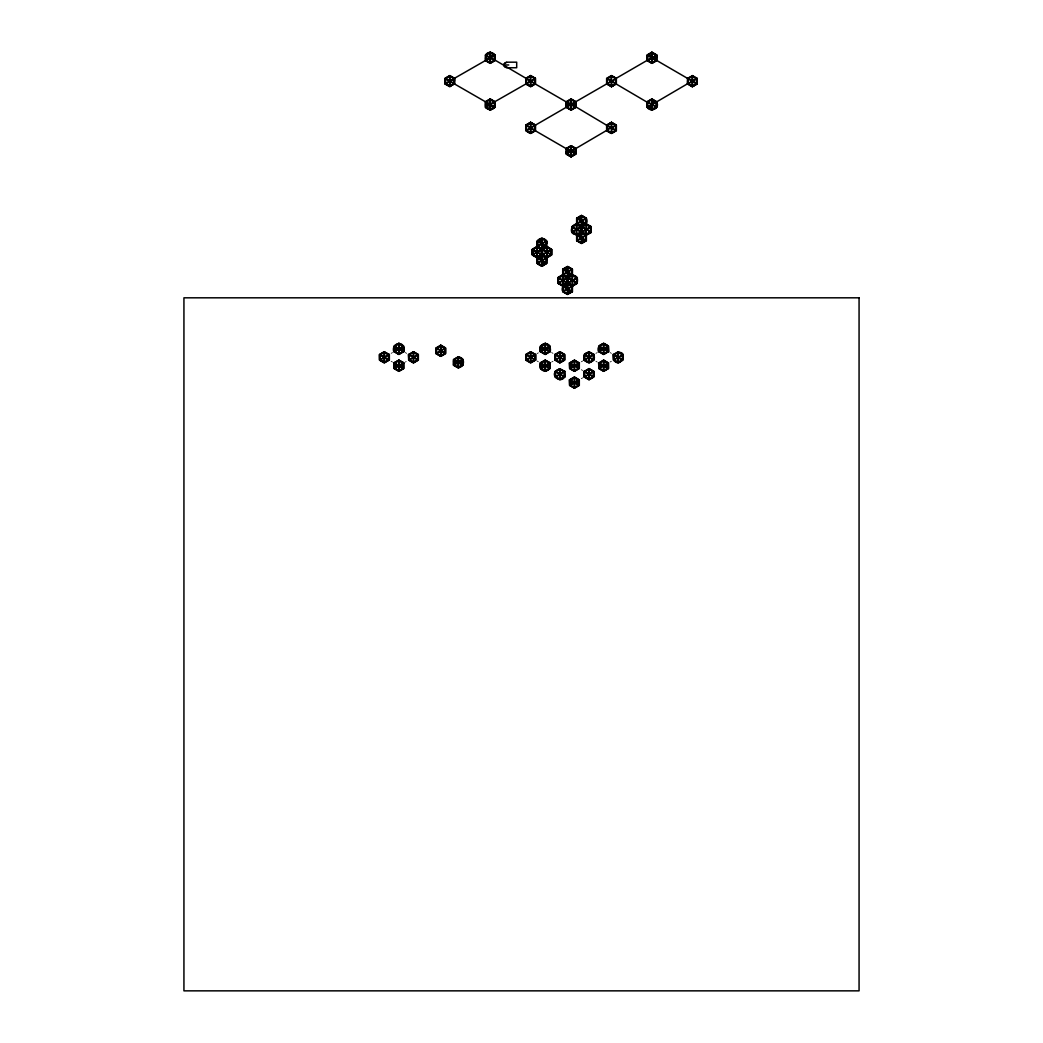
<?xml version="1.0" encoding="UTF-8"?>
<svg xmlns="http://www.w3.org/2000/svg" width="1043" height="1043" viewBox="0 0 1043 1043"><rect width="100%" height="100%" fill="white"/><g stroke="black" fill="none" stroke-linecap="round" stroke-linejoin="round"><path stroke-width="0.75" stroke-dasharray="5 3.75" d="M391.138 353.355L392.494 352.56M405.284 362.051L406.183 361.53M538.397 352.821L537.028 353.616M551.63 362.051L552.999 361.256M581.29 361.791L582.659 360.995M595.892 353.355L597.261 352.56M581.29 378.661L582.646 377.866M610.038 362.051L611.407 361.256M610.038 352.56L611.407 353.355M595.892 361.256L597.248 362.051M551.63 352.56L552.999 353.355M581.277 369.691L582.646 370.487M537.028 360.995L538.397 361.791M405.271 352.56L406.64 353.355M391.125 361.256L392.494 362.051"/><path stroke-width="1.5" d="M393.824 351.791C390.669 342.912 405.544 338.936 403.954 351.791M436.157 350.774L436.052 353.551L440.72 356.25L445.426 353.46L445.426 348.101L440.785 345.429L436.157 348.531M450.172 86.295L445.165 83.831L445.165 81.145M453.588 361.426L462.584 361.386M454.435 81.145L454.435 78.473L449.807 75.93M485.582 102.279L485.725 107.207L485.582 104.522M485.582 57.769L485.686 60.181M494.864 106.777L490.588 109.671M531.774 85.839L530.639 86.504L525.92 83.922L526.076 78.355L494.864 60.025M494.864 104.522L494.786 101.732L526.141 83.818L526.011 81.145M494.864 57.769C496.664 52.515 487.224 49.986 485.582 55.527M527.25 131.17C537.015 135.642 523.43 132.174 526.011 127.898M535.281 127.898L535.242 125.095L535.215 130.688L566.362 148.719L571.186 145.851L566.427 149.019M535.281 81.145L535.242 78.342L535.215 83.935L566.362 101.966L571.069 99.163L575.827 101.81L575.697 104.522M537.301 260.62L537.301 263.436L536.936 257.504L540.457 255.457M537.301 243.749L537.301 246.435L542.295 249.512L541.565 249.551L541.773 254.987L536.767 252.015L537.249 257.321M540.183 351.791C537.002 342.847 551.943 339.001 550.3 351.791M542.164 252.184L542.073 254.961L546.806 257.543L551.33 254.805L551.473 249.381L551.551 254.935M546.571 260.62L546.571 257.947L541.839 254.87M546.571 243.749C548.644 239.134 539.583 235.614 537.301 241.507M554.785 360.226L554.785 354.385M562.933 288.885L562.933 291.571L567.692 294.309L572.307 291.662L572.099 286.277L577.196 283.201L577.314 277.647L572.438 274.831L572.438 269.211L567.575 266.395L562.698 269.211L562.698 274.831L567.692 277.712L572.072 275.313M562.933 269.772L562.933 274.831L562.933 272.027M566.427 102.266L566.571 107.194L566.427 104.522M566.427 151.274L566.362 154.064L571.069 156.763L575.697 153.53M566.362 103.557C587.105 103.674 566.284 103.922 571.395 104.613M567.809 280.45L567.809 283.135L572.438 285.691M569.674 363.029L574.51 360.265L579.074 363.068L579.074 368.414L574.445 371.099L569.765 368.544L569.374 362.821M572.203 288.885L572.346 286.212M572.203 272.027L572.203 269.342L567.64 266.552M614.888 131.157L611.394 133.348L616.244 130.636L616.257 125.212L611.485 122.409L606.817 125.343L575.697 106.777M575.775 152.226L570.769 151.444L571.355 151.105M575.697 151.274L575.697 148.601L611.485 127.559L611.315 133.022M590.729 232.185L586.14 229.225L586.27 240.607L581.538 243.384L576.87 240.581L576.87 237.895M576.87 221.038L576.779 223.802L581.538 226.253M586.14 237.895C583.167 232.433 598.995 229.603 586.375 234.818L581.746 232.146L581.746 226.787L586.375 224.115L591.133 226.722L591.016 232.276L590.912 226.892M584.406 359.978C581.59 347.919 597.535 352.299 593.793 359.913C589.438 363.838 588.617 363.16 583.989 360.226M583.976 377.097L583.976 371.256M586.14 221.038L586.114 218.222L586.049 223.802L591.251 226.657L591.251 232.276L586.375 235.092L586.375 240.711L581.512 243.527L576.636 240.711L576.636 235.092L571.773 232.276L571.773 226.657L576.636 223.841L576.636 218.222L581.512 215.406L586.375 218.222C590.064 226.826 577.718 224.062 580.899 232.354M598.578 351.791C595.983 346.146 603.167 340.8 608.278 346.198L608.708 351.791M606.857 78.89L611.485 75.787L616.257 78.434L616.126 81.145M606.961 125.486L611.133 127.898C597.47 129.775 621.824 137.207 606.857 130.571L606.857 127.898M526.011 125.642L530.639 122.539L535.281 125.225L566.427 107.194L571.134 109.997L575.593 107.142L575.567 101.849L606.857 83.818L606.857 81.145M613.61 354.633C630.311 345.064 621.432 370.826 613.61 359.991L613.18 354.385M616.126 127.898L616.035 125.316M647.273 102.279L616.061 83.935L615.996 78.434L647.208 60.338L651.914 63.258L656.608 60.572L656.673 55.057L655.408 54.445M647.273 55.527L651.914 52.424L656.686 55.096L656.542 57.769M647.273 104.522C645.317 112.657 661.04 110.832 656.686 101.849L687.624 83.714L692.33 86.634L697.206 83.962L697.206 78.342L692.33 75.526M647.273 57.769L647.273 60.455L647.377 55.162M656.542 104.522L656.542 101.849L651.914 99.176L647.273 101.849L647.377 107.142M687.689 78.903L692.461 75.761L687.467 78.342L687.467 83.962L692.33 86.778L697.089 83.896L696.972 78.342L696.972 81.145M687.689 81.145L687.689 83.831L687.728 78.603M389.352 360.226L389.352 354.385M389.052 360.018L384.293 362.664L379.652 359.991L379.522 354.594L384.293 351.96L389.039 354.568M403.08 351.087L398.556 348.87L403.08 346.654M399.221 365.832L398.569 365.663L403.185 365.154L398.882 365.832L394.189 365.18L398.7 365.858M445.296 83.831L445.165 78.473L449.807 75.8M494.864 101.849L490.223 99.176L485.582 101.849L454.305 83.831L454.37 78.355L485.582 60.455L490.223 63.128L494.864 60.455M485.712 55.136L485.842 59.594L490.132 57.443L490.393 58.069L490.406 52.645M494.747 60.377L494.486 54.888M494.76 102.123L489.897 104.443L493.769 107.781M462.492 364.594L457.955 362.377L462.492 360.161M526.141 130.571L525.946 125.108L530.639 122.409L535.398 125.147M535.15 83.818L530.613 86.373M532.556 254.831L532.308 249.446L537.067 246.696L541.695 249.512L541.695 254.87L537.067 257.543L532.425 254.87L532.425 249.512L537.028 246.969M537.432 246.435L537.419 241.142M541.578 249.577L545.437 247.087M542.073 249.108L546.571 246.291L551.551 249.577L546.806 246.839L542.164 249.942M541.799 255.274L537.301 258.377M537.067 257.817L537.067 263.436L541.93 266.239L546.806 263.436L546.806 257.817L541.93 255L537.067 257.817L532.191 255L532.191 249.381L537.067 246.565L537.067 240.946L541.93 238.13L546.806 240.946L546.806 246.565L551.669 249.381L551.669 255L546.61 258.077L543.064 256.043M535.698 360.226L535.698 354.385M535.411 360.018L530.639 362.664L526.011 359.991L525.881 354.594L530.639 351.96L535.398 354.568M566.532 148.654L566.545 154.012L571.069 156.633L575.814 154.012L575.84 148.601L570.951 145.851L575.84 148.601M566.532 153.686L570.743 151.183L566.532 148.862M549.439 351.087L544.902 348.87L549.439 346.654M545.567 365.832L544.915 365.663L549.544 365.154L545.241 365.832L540.548 365.18L545.046 365.858M558.201 277.816L558.031 283.266L558.031 277.647L563.064 274.661M563.077 291.571C560.508 289.524 563.95 282.366 567.34 283.266C562.855 275.43 580.312 270.359 577.079 283.135M577.001 234.61C565.358 234.701 574.393 217.505 581.512 226.657L581.512 232.276L586.375 235.092M572.438 274.831L567.34 277.907L562.698 275.104M567.249 288.807L567.9 288.976L565.71 284.53L567.418 288.976L570.625 292.079M567.94 283.135L567.535 277.503M576.87 235.653L576.401 229.225L580.99 232.185M572.346 285.899L568.174 283.344M576.701 234.936L581.394 232.211L581.173 226.696L586.375 224.232M581.707 226.918L581.603 232.641L576.753 235.157M581.186 237.817L581.838 237.987L579.647 233.541L584.562 241.089M586.27 223.75L581.512 226.383L576.87 223.71L576.87 218.352L581.134 215.888M586.283 234.91L581.577 232.433M607.222 84.04L611.485 86.634L616.361 83.962L616.361 78.329L611.485 75.526L606.622 78.329L606.622 83.962L611.485 86.765L616.217 83.727M569.778 379.808L574.445 377.253L579.074 379.939L579.074 385.284L574.38 388.087L569.674 385.323L569.374 379.691M574.771 365.832L574.119 365.65L578.735 365.141L574.445 365.832L569.739 365.18L574.145 365.91M578.643 384.828L574.106 382.612L578.643 380.395M599.125 351.478L603.649 354.359L608.147 351.582M599.138 363.068L603.714 360.278L608.278 363.068L608.395 368.492L603.636 371.099L599.008 368.427L598.578 362.821M607.834 351.087L603.31 348.87L607.834 346.654M603.962 365.832L603.31 365.663L607.939 365.154L603.649 365.832L598.943 365.18L603.349 365.91M647.377 60.181L652.253 57.769L648.368 54.51M458.516 362.442L462.584 361.321M541.708 243.749L540.065 239.395L541.643 243.58M581.277 237.895L579.647 233.541M656.269 107.246L651.745 104.235L652.084 109.658M650.676 108.772L651.666 104.769L651.732 109.658M650.284 108.537L651.836 104.483M408.973 354.698L413.484 351.947L418.256 354.594L418.256 360.018L413.419 362.781L408.856 359.978L408.426 354.385M541.643 260.45L542.23 260.789L540.065 256.265L541.786 260.698M546.832 257.412L543.403 255.457M572.112 226.852L572.007 232.146L576.701 234.701M576.988 218.417L581.512 215.549L586.257 218.417L581.472 215.549M581.212 220.868L581.798 221.207L579.647 216.683L581.394 221.22L584.171 224.454L579.739 216.631M567.275 271.858L567.861 272.184L565.71 267.66L567.405 272.184M567.535 283.409L572.242 286.343M540.483 351.478L545.241 354.359L549.778 351.452M555.202 359.978L559.843 362.795L564.615 359.978L564.589 354.555L559.908 351.83L555.202 354.633M485.973 103.283L490.34 104.326L494.017 107.364L486.168 102.957M656.151 59.008L648.172 54.836L651.823 57.913L655.93 59.399L652.201 57.939M650.35 108.576L654.848 100.793L651.914 104.183M449.898 75.891L449.637 81.445L454.148 78.434M530.744 75.891L530.483 81.432L534.994 78.421M575.801 107.299L571.069 109.88L567.183 107.625M394.163 351.452L398.882 354.359L403.432 351.452M611.576 75.891L611.315 81.432L615.839 78.421M567.809 278.207L567.431 277.686M572.177 274.57L567.575 277.373L562.907 274.831M651.771 104.443L654.756 100.741M490.549 57.691L493.417 54.718M490.262 57.847L493.639 55.11L485.816 59.542M449.807 86.373L454.67 83.962L454.67 78.342L449.807 75.526L444.931 78.342L444.931 83.962L449.807 86.778L454.435 83.401M490.158 109.763C479.858 101.81 489.258 114.626 494.76 107.142L494.747 101.914M537.367 257.83L540.795 256.043M581.577 232.667L581.681 237.608L585.853 235.183M584.471 371.608L589.034 368.557L593.91 371.36L593.91 376.979L589.034 379.795L584.171 376.979L584.171 371.36L589.034 368.818L593.767 371.399L593.676 376.849L589.034 379.665L584.406 376.719M399 349.066L394.189 348.31L398.595 349.04M545.359 349.066L540.548 348.31L544.954 349.04M393.824 362.821L398.895 360.252L403.954 362.821M540.183 362.821L545.241 360.252L550.3 362.821M445.27 83.557L449.481 81.237L445.27 78.746M486.025 59.986L489.858 57.769L485.686 55.37M494.578 55.057L490.027 57.652L490.041 62.906M445.452 83.87L449.624 81.458L449.624 86.282M454.331 78.746L450.133 81.145L454.331 83.557M485.869 60.494L490.041 58.082M494.76 55.37L490.588 57.769L494.76 60.181M526.011 78.473L530.639 75.787L535.189 78.564M485.686 106.934L489.858 104.522L485.686 102.123M494.578 101.81L490.406 104.209L490.406 99.398M526.115 83.557L530.313 81.237L526.115 78.733M485.869 107.246L490.054 104.822L490.041 109.658M526.298 83.87L530.47 81.458L530.47 86.269M535.176 78.733L530.978 81.145L535.176 83.557M566.532 106.934L570.704 104.522L566.532 102.11M571.251 104.209L575.423 101.797M606.961 83.557L611.159 81.237L606.961 78.733M656.269 55.057L651.797 57.965L652.084 52.645M526.454 130.114L530.978 127.898L526.115 125.486M534.994 125.173L530.822 127.585L530.822 122.774M526.637 130.427L530.47 128.211L530.47 133.022M535.176 125.486L530.978 127.898L535.398 130.505L530.535 133.321L535.242 130.44M566.714 107.246L571.186 104.326L570.886 109.645M575.593 102.11L571.421 104.522L575.593 106.934M607.13 83.87L611.302 81.458L611.302 86.269M616.022 78.733L611.824 81.145L616.022 83.557M647.56 60.494L651.745 58.069L651.732 62.906M656.438 55.37L652.253 57.769L656.099 59.986M611.42 86.621L613.401 85.396M607.222 125.004L611.485 122.539M687.793 83.557L692.669 81.145L687.793 78.746M696.685 78.434L692.513 80.832L692.513 76.022M575.423 148.549L571.238 150.987L571.251 146.137M615.839 125.173L611.654 127.598L611.667 122.761M647.377 106.934L651.549 104.522L647.377 102.123M656.269 101.81L652.084 104.209L652.084 99.398M566.714 153.999L570.886 151.587L570.886 156.398M575.593 148.862L570.847 151.274L575.593 153.686M616.022 125.486L611.85 127.898L615.683 130.101M647.56 107.246L651.732 104.835M656.438 102.123L652.266 104.522L656.438 106.934M687.976 83.87L692.148 81.458L692.148 86.282M696.867 78.746L692.669 81.145L696.867 83.557M692.239 86.595L695.446 84.705M537.406 246.161L541.578 243.749L537.406 241.35M546.284 241.037L542.099 243.462L541.995 238.521M576.975 223.437L581.186 220.947L576.975 218.626M585.853 218.313L581.681 220.738L581.681 215.901M537.575 246.474L541.747 244.062L541.747 248.886M546.467 241.35L542.295 243.749L546.467 246.161M577.157 223.75L581.329 221.351L581.329 226.162M586.036 218.626L581.394 221.22M542.112 248.886L542.112 244.062L544.994 246.943M532.53 254.596L536.702 252.184L532.53 249.772M541.421 249.473L537.249 251.871L537.249 247.061M546.206 246.643L546.467 241.142M572.112 231.872L576.31 229.382L572.112 227.061M580.99 226.748L576.805 229.173L576.818 224.336M532.712 254.909L536.897 252.484L536.884 257.321M541.591 249.772L537.419 252.184L541.591 254.596M541.93 255L541.93 249.381L546.806 246.565M572.281 232.185L576.453 229.773L576.453 234.597M581.173 227.061L577.001 229.473L581.173 231.872M542.269 254.596L547.145 252.184L542.269 249.772M551.16 249.473L546.988 251.871L546.988 247.061M581.851 231.872L586.049 229.382L581.851 227.061M590.729 226.748L586.544 229.173L586.557 224.336M551.33 249.772L547.158 252.184L551.33 254.596M576.636 235.092L581.512 232.276M582.02 232.185L586.192 229.773L586.192 234.597M590.912 227.061L586.714 229.473L590.912 231.872M537.406 263.032L541.604 260.528L537.406 258.208M546.284 257.908L542.099 260.333L542.112 255.496M576.975 235.288L576.87 240.711L581.147 237.895L576.975 235.496M537.575 263.344L541.747 260.933L541.747 265.756M546.467 258.208L542.295 260.62L546.467 263.032M577.157 240.62L581.329 238.208L581.329 243.032M586.036 235.496L581.733 237.908L586.036 240.307M546.467 263.24L541.799 265.939L546.571 263.292L546.688 257.882M380.095 359.522L384.632 357.306L380.095 355.089M388.309 354.789L384.476 356.993L384.476 352.573M394.697 351.087L398.53 348.87L394.697 346.654M402.898 346.341L399.13 348.636L399.065 344.125M380.278 359.835L384.124 357.606L384.111 362.051M388.491 355.089L384.632 357.306L388.491 359.522M394.88 351.4L398.713 349.183L398.713 353.616M564.863 268.234L562.842 269.446L567.575 266.786L572.307 269.25L572.203 274.7M566.127 267.425L570.625 275.209M394.697 367.957L398.53 365.741L394.697 363.525M402.911 363.212L399.065 365.428L399.065 361.008M409.286 359.522L413.823 357.306L409.286 355.089M417.5 354.776L413.667 356.993L413.667 352.56M394.88 368.27L398.713 366.054L398.713 370.487M403.08 363.525L399.234 365.741L403.08 367.957M409.469 359.835L413.315 357.593L413.302 362.051M417.682 355.089L413.849 357.306L417.682 359.522M563.037 274.426L567.209 272.027L563.037 269.615M571.929 269.303L567.757 271.715L567.757 266.891M562.803 274.739L557.836 277.647L557.836 283.266L562.698 286.082L562.698 291.701L567.575 294.517M563.22 274.739L567.392 272.327L567.392 277.151M572.099 269.615L567.913 272.027L572.099 274.426M436.6 352.99L441.124 350.774L436.6 348.571M444.8 348.258L440.967 350.461L440.967 346.041M558.174 282.862L563.037 280.45L558.174 278.051M567.053 277.738L562.881 280.15L562.881 275.326M436.769 353.303L440.707 351.1L440.615 355.52M444.983 348.571L441.15 350.774L444.983 352.99M558.344 283.174L562.62 280.776L562.529 285.586M567.236 278.051L563.037 280.45L567.236 282.862M567.913 282.862L572.086 280.45L567.913 278.051M576.792 277.738L572.268 280.75L572.62 275.326M562.738 274.974L567.236 277.842L567.275 283.018L562.672 285.938L567.692 283.201L572.438 286.082L577.314 283.266L576.988 277.868M568.083 283.174L572.268 280.763L572.268 285.586M576.975 278.051L572.803 280.45L576.975 282.862M563.037 291.297L567.209 288.885L563.037 286.486M571.929 286.173L567.809 288.65L567.757 283.761M563.22 291.61L567.392 289.198L567.392 294.022M572.099 286.486L567.927 288.885L572.099 291.297M454.096 364.594L457.942 362.377L454.096 360.161M462.31 359.848L458.412 362.182L458.477 357.632M454.279 364.907L458.112 362.69L458.112 367.123M526.454 359.522L530.978 357.306L526.454 355.089M534.655 354.789L530.822 356.993L530.822 352.573M541.043 351.087L544.876 348.87L541.043 346.654M549.257 346.341L545.476 348.636L545.424 344.125M526.637 359.835L530.483 357.606L530.47 362.051M534.837 355.089L530.978 357.306L534.837 359.522M541.226 351.4L545.059 349.183L545.059 353.616M541.056 367.957L544.889 365.741L541.056 363.525M549.257 363.212L545.424 365.428L545.424 361.008M555.645 359.522L560.182 357.306L555.645 355.089M563.859 354.776L560.026 356.993L560.026 352.56M541.226 368.27L545.059 366.054L545.059 370.487M549.439 363.525L545.58 365.741L549.439 367.957M555.828 359.835L559.674 357.593L559.661 362.051M564.041 355.089L560.195 357.306L564.041 359.522M555.645 376.393L560.182 374.176L555.645 371.96M563.859 371.647L560.026 373.863L560.026 369.444M570.247 367.957L574.667 365.741L570.247 363.525M578.461 363.212L574.615 365.428L574.615 360.995M584.849 359.522L589.217 357.019L589.23 362.051M593.063 354.776L589.23 356.993L589.23 352.56M599.451 351.087L603.284 348.87L599.451 346.654M607.665 346.341L603.819 348.584L603.819 344.125M555.828 376.706L559.661 374.489L559.661 378.922M564.902 371.256L560.208 374.176L564.041 376.393M570.43 368.27L574.263 366.054L574.263 370.474M579.504 362.821L574.784 365.741L578.63 367.957M585.032 359.835L589.334 357.475L593.063 359.835M594.106 354.385L589.399 357.306L593.245 359.522M599.634 351.4L603.467 349.183L603.467 353.616M564.576 376.758C560.991 384.763 546.649 373.59 559.843 368.831L564.602 371.438L564.902 377.097M570.247 384.828L574.667 382.612L570.247 380.395M578.461 380.082L574.68 382.377L574.628 377.879M584.849 376.393L589.373 374.176L584.849 371.96M593.05 371.647L589.217 373.863L589.217 369.431M599.451 367.957L603.31 365.663L599.451 363.525M607.652 363.212L603.806 365.454L603.819 361.008M614.04 359.522L617.886 357.306L614.04 355.089M622.254 354.789L618.069 357.606L618.421 352.573M570.43 385.141L574.263 382.924L574.263 387.357M585.019 376.706L588.865 374.489L588.865 378.909M593.232 371.96L589.399 374.176L593.232 376.393M599.621 368.27L603.467 366.054L603.467 370.487M607.834 363.525L603.975 365.741L607.834 367.957M614.223 359.835L618.056 357.619L618.056 362.051M622.436 355.089L618.603 357.306L622.436 359.522M606.883 78.603L606.961 83.766M562.738 285.938L567.223 283.201M603.701 349.092L598.943 348.14M485.869 59.634L490.301 57.926M570.743 151.183L566.766 152.33M399.221 348.962L403.185 348.284L398.882 348.962M545.567 348.962L549.544 348.14M603.975 348.962L607.939 348.14M574.771 382.703L578.735 382.012L574.445 382.703M575.358 103.922L571.069 104.613L566.362 103.961L570.769 104.691M571.069 151.183L566.766 151.874L575.775 151.939L571.069 151.105M458.294 362.469L462.584 361.778M545.241 348.962L549.544 348.284M603.649 348.962L607.939 348.284M692.265 75.917L696.867 78.564M606.817 125.082L606.961 130.505M567.64 294.126L572.438 291.701L572.438 286.082M574.445 382.833L569.739 382.051L574.145 382.781M503.652 64.966A4.407 4.407 0 0 1 507.745 62.176L516.689 62.176L516.689 67.743L507.745 67.743A4.407 4.407 0 0 1 503.652 64.966L508.775 64.966M541.969 265.848C528.54 256.474 547.81 274.074 542.112 260.933L546.284 263.344M458.294 362.547L453.588 361.817L458.007 362.547M598.943 348.31L603.349 349.04M486.207 102.892L490.262 104.456M581.16 226.852L576.636 224.115M647.56 55.057L651.732 57.456L651.732 52.645M687.976 78.434L692.148 80.832L692.148 76.022M647.377 55.37L651.549 57.769M656.269 60.494L652.084 58.082L652.084 62.906M696.685 83.87L692.5 81.445L692.513 86.282M607.13 78.421L611.302 80.832L611.302 76.022M647.56 101.81L651.732 104.209L651.732 99.398M615.839 83.87L611.654 81.432L611.667 86.269M647.638 107.416L651.914 109.88L656.542 106.777M485.869 55.057L490.054 57.482L490.041 52.645M526.298 78.421L530.47 80.832L530.47 76.022M566.714 101.797L570.886 104.209M607.143 125.173L611.315 127.598L611.315 122.761M494.578 60.494L490.406 58.082L490.406 62.906M534.994 83.87L530.809 81.432L530.822 86.269M575.423 107.246L571.238 104.808L571.251 109.645M615.5 130.414L611.667 128.211L611.667 133.022M445.452 78.434L449.624 80.832L449.702 75.891M485.869 101.81L490.041 104.209L490.041 99.398M490.588 104.522L494.76 106.934M526.298 125.173L530.47 127.585L530.47 122.774M566.714 148.549L570.886 150.961L570.886 146.137M454.148 83.87L449.976 81.445L449.976 86.282M494.578 107.246L490.393 104.822L490.406 109.658M534.994 130.623L530.809 128.185L530.822 133.022M575.423 153.999L571.251 151.587L571.251 156.398M577.157 218.313L581.329 220.725L581.329 216.292M586.036 223.437L581.342 221.194M581.681 226.162L581.681 221.351L585.853 223.75M582.02 226.748L586.192 229.16L586.192 224.336M572.281 226.748L576.453 229.16L576.453 224.336M581.512 232.55L586.27 235.183M577.157 235.183L581.342 237.608L581.329 233.163M581.681 243.032L581.681 238.208L585.853 240.62M537.575 241.037L541.76 243.462L541.747 239.016M542.112 244.062L546.284 246.474M540.404 248.221L541.93 249.108M542.451 249.473L546.623 251.871L546.623 247.061M537.067 246.565L541.93 249.381M551.16 254.909L546.975 252.484L546.988 257.321M532.712 249.473L536.884 251.871L536.884 247.061M563.22 269.303L567.483 271.702L567.392 266.891M571.929 274.739L567.757 272.327L567.757 277.151M537.575 257.908L541.747 260.307L541.747 255.887M568.083 277.738L572.268 280.15L572.268 275.326M576.792 283.174L572.62 280.763L572.62 285.586M558.344 277.738L562.529 280.15L562.633 275.222M567.053 283.174L562.881 280.763L562.881 285.586M563.22 286.173L567.522 288.676L567.392 283.761M571.929 291.61L567.757 289.198L567.757 294.022M599.634 346.341L603.48 348.584L603.467 344.125M614.223 354.789L618.147 356.98L618.056 352.573M607.665 351.4L603.819 349.183L603.819 353.616M622.254 359.835L618.421 357.619L618.421 362.051M585.032 354.776L588.865 356.993L588.865 352.56M599.621 363.212L603.558 365.415L603.467 361.008M584.849 355.089L588.682 357.306L588.865 362.051M607.652 368.27L603.819 366.054L603.819 370.487M541.226 346.341L545.15 348.545L545.059 344.125M555.828 354.776L559.661 356.993L559.661 352.56M570.43 363.212L574.354 365.415L574.263 360.995M585.019 371.647L588.865 373.863L588.865 369.431M549.257 351.4L545.424 349.183L545.424 353.616M563.859 359.835L560.013 357.593L560.026 362.051M578.461 368.27L574.615 366.054L574.615 370.474M593.05 376.706L589.217 374.489L589.217 378.909M526.637 354.789L530.47 356.993L530.47 352.573M541.226 363.212L545.163 365.415L545.059 361.008M555.828 371.647L559.661 373.863L559.661 369.444M570.43 380.082L574.354 382.286L574.263 377.879M534.655 359.835L530.822 357.619L530.822 362.051M549.257 368.27L545.424 366.054L545.424 370.487M563.859 376.706L560.013 374.476L560.026 378.922M578.461 385.141L574.628 382.924L574.628 387.357M436.769 348.258L440.615 350.461L440.615 346.041M444.8 353.303L441.033 351.022L440.967 355.52M454.279 359.848L458.125 362.09L458.112 357.632M462.31 364.907L458.477 362.69L458.477 367.123M394.88 346.341L398.804 348.545L398.713 344.125M409.469 354.776L413.302 356.993L413.302 352.56M402.898 351.4L399.065 349.183L399.065 353.616M417.5 359.835L413.654 357.593L413.667 362.051M380.278 354.789L384.111 356.993L384.111 352.573M394.88 363.212L398.804 365.415L398.713 361.008M388.309 359.835L384.476 357.619L384.476 362.051M402.911 368.27L399.065 366.054L399.065 370.487M656.686 60.455L687.702 78.473M581.59 221.364L584.171 224.454M581.59 238.221L584.171 241.324L581.433 237.947M567.666 272.353L570.234 275.443L567.496 272.067M567.666 289.211L570.234 292.314M542.021 260.946L544.589 264.048L540.157 256.213M541.852 243.788L544.589 247.178M541.852 260.659L544.589 264.048M540.496 363.133C537.093 373.537 552.973 373.59 549.883 363.068M540.157 239.342L544.655 247.139M565.801 284.478L570.299 292.275M567.679 277.816L567.575 283.266M403.524 363.068L403.641 368.492L398.895 371.099L394.254 368.427L394.254 363.068M571.251 99.398L571.251 102.735M570.886 99.398L570.886 102.735M546.623 257.321C549.596 244.323 539.062 263.41 542.269 249.577M436.157 348.101L436.157 353.46M506.624 67.599A3.898 3.898 0 0 1 504.056 65.709M504.056 64.21A3.898 3.898 0 0 1 506.624 62.319M453.666 362.377L453.549 365.128L458.294 367.736C465.204 366.797 465.165 357.123 458.294 357.019L453.666 359.705L453.666 362.377M557.94 283.096L562.816 285.873L558.005 283.018M559.713 368.792L564.719 371.373L564.719 376.992L559.843 379.795L554.98 376.992L554.98 371.373L559.713 368.792M490.223 52.15L485.347 54.966L485.347 60.585L490.223 63.401L495.086 60.585L495.086 54.966L490.223 52.15M449.807 76.308L445.609 78.733L445.609 83.57L449.807 85.995L453.992 83.57L453.992 78.733L449.807 76.308M490.223 52.932L486.025 55.357L486.025 60.194L490.223 62.619L494.421 60.194L494.421 55.357L490.223 52.932M490.223 98.902L485.347 101.719L485.347 107.338L490.223 110.154L495.086 107.338L495.086 101.719L490.223 98.902M530.639 75.526L525.776 78.329L525.776 83.962L530.639 86.765L535.515 83.962L535.515 78.329L530.639 75.526M490.223 99.685L486.025 102.11L486.025 106.947L490.223 109.372L494.421 106.947L494.421 102.11L490.223 99.685M530.639 76.295L526.454 78.72L526.454 83.57L530.639 85.982L534.837 83.57L534.837 78.72L530.639 76.295M530.639 122.279L525.776 125.082L525.776 130.714L530.639 133.517L535.515 130.714L535.515 125.082L530.639 122.279M571.069 98.902L566.193 101.706L566.193 107.338L571.069 110.141L575.932 107.338L575.932 101.706L571.069 98.902M651.914 52.15L647.038 54.966L647.038 60.585L651.914 63.401L656.777 60.585L656.777 54.966L651.914 52.15M530.639 123.048L526.454 125.473L526.454 130.323L530.639 132.735L534.837 130.323L534.837 125.473L530.639 123.048M571.069 99.672L566.87 102.097L566.87 106.947L571.069 109.359L575.267 106.947L575.267 102.097L571.069 99.672M611.485 76.295L607.287 78.72L607.287 83.57L611.485 85.982L615.683 83.57L615.683 78.72L611.485 76.295M651.914 52.932L647.716 55.357L647.716 60.194L651.914 62.619L656.099 60.194L656.099 55.357L651.914 52.932M571.069 145.655L566.193 148.458L566.193 154.09L571.069 156.893L575.932 154.09L575.932 148.458L571.069 145.655M611.485 122.266L606.622 125.082L606.622 130.701L611.485 133.517L616.361 130.701L616.361 125.082L611.485 122.266M651.914 98.902L647.038 101.719L647.038 107.338L651.914 110.154L656.777 107.338L656.777 101.719L651.914 98.902M571.069 146.424L566.87 148.849L566.87 153.699L571.069 156.111L575.267 153.699L575.267 148.849L571.069 146.424M611.485 123.048L607.3 125.473L607.3 130.31L611.485 132.735L615.683 130.31L615.683 125.473L611.485 123.048M651.914 99.685L647.716 102.11L647.716 106.947L651.914 109.372L656.099 106.947L656.099 102.11L651.914 99.685M692.33 76.308L688.132 78.733L688.132 83.57L692.33 85.995L696.528 83.57L696.528 78.733L692.33 76.308M541.93 238.912L537.732 241.337L537.732 246.174L541.93 248.599L546.128 246.174L546.128 241.337L541.93 238.912M581.512 216.188L577.314 218.613L577.314 223.45L581.512 225.875L585.697 223.45L585.697 218.613L581.512 216.188M537.067 247.347L532.869 249.759L532.869 254.609L537.067 257.034L541.252 254.609L541.252 249.759L537.067 247.347M576.636 224.623L572.438 227.048L572.438 231.885L576.636 234.31L580.834 231.885L580.834 227.048L576.636 224.623M546.806 247.347L542.608 249.759L542.608 254.609L546.806 257.034L550.991 254.609L550.991 249.759L546.806 247.347M586.375 224.623L582.177 227.048L582.177 231.885L586.375 234.31L590.573 231.885L590.573 227.048L586.375 224.623M541.93 255.783L537.732 258.195L537.732 263.045L541.93 265.47L546.128 263.045L546.128 258.195L541.93 255.783M581.512 233.058L577.314 235.483L577.314 240.32L581.512 242.745L585.697 240.32L585.697 235.483L581.512 233.058M384.293 351.687L379.417 354.503L379.417 360.122L384.293 362.938L389.156 360.122L389.156 354.503L384.293 351.687M398.882 343.251L394.019 346.054L394.019 351.687L398.882 354.49L403.758 351.687L403.758 346.054L398.882 343.251M384.293 352.469L380.095 354.894L380.095 359.731L384.293 362.156L388.491 359.731L388.491 354.894L384.293 352.469M398.882 344.034L394.697 346.445L394.697 351.295L398.882 353.72L403.08 351.295L403.08 346.445L398.882 344.034M398.895 360.122L394.019 362.938L394.019 368.557L398.895 371.373L403.758 368.557L403.758 362.938L398.895 360.122M413.484 351.687L408.621 354.49L408.621 360.122L413.484 362.925L418.36 360.122L418.36 354.49L413.484 351.687M398.895 360.904L394.697 363.316L394.697 368.166L398.895 370.591L403.08 368.166L403.08 363.316L398.895 360.904M413.484 352.456L409.286 354.881L409.286 359.731L413.484 362.143L417.682 359.731L417.682 354.881L413.484 352.456M567.575 267.177L563.376 269.602L563.376 274.439L567.575 276.864L571.773 274.439L571.773 269.602L567.575 267.177M440.785 345.155L435.922 347.971L435.922 353.59L440.785 356.406L445.661 353.59L445.661 347.971L440.785 345.155M440.785 345.937L436.6 348.362L436.6 353.199L440.785 355.624L444.983 353.199L444.983 348.362L440.785 345.937M562.698 275.613L558.513 278.038L558.513 282.875L562.698 285.3L566.897 282.875L566.897 278.038L562.698 275.613M572.438 275.613L568.252 278.038L568.252 282.875L572.438 285.3L576.636 282.875L576.636 278.038L572.438 275.613M567.575 284.048L563.376 286.473L563.376 291.31L567.575 293.735L571.773 291.31L571.773 286.473L567.575 284.048M458.294 356.758L453.431 359.561L453.431 365.193L458.294 367.996L463.17 365.193L463.17 359.561L458.294 356.758M458.294 357.527L454.096 359.952L454.096 364.802L458.294 367.227L462.492 364.802L462.492 359.952L458.294 357.527M530.639 351.687L525.776 354.503L525.776 360.122L530.639 362.938L535.515 360.122L535.515 354.503L530.639 351.687M545.241 343.251L540.378 346.054L540.378 351.687L545.241 354.49L550.117 351.687L550.117 346.054L545.241 343.251M530.639 352.469L526.454 354.894L526.454 359.731L530.639 362.156L534.837 359.731L534.837 354.894L530.639 352.469M545.241 344.034L541.043 346.445L541.043 351.295L545.241 353.72L549.439 351.295L549.439 346.445L545.241 344.034M545.241 360.122L540.378 362.938L540.378 368.557L545.241 371.373L550.117 368.557L550.117 362.938L545.241 360.122M559.843 351.687L554.967 354.49L554.967 360.122L559.843 362.925L564.706 360.122L564.706 354.49L559.843 351.687M545.241 360.904L541.056 363.316L541.056 368.166L545.241 370.591L549.439 368.166L549.439 363.316L545.241 360.904M559.843 352.456L555.645 354.881L555.645 359.731L559.843 362.143L564.041 359.731L564.041 354.881L559.843 352.456M574.445 360.122L569.569 362.925L569.569 368.557L574.445 371.36L579.308 368.557L579.308 362.925L574.445 360.122M589.047 351.687L584.171 354.49L584.171 360.122L589.047 362.925L593.91 360.122L593.91 354.49L589.047 351.687M603.649 343.251L598.773 346.054L598.773 351.687L603.649 354.49L608.512 351.687L608.512 346.054L603.649 343.251M559.843 369.339L555.645 371.751L555.645 376.601L559.843 379.026L564.041 376.601L564.041 371.751L559.843 369.339M574.445 360.891L570.247 363.316L570.247 368.166L574.445 370.578L578.63 368.166L578.63 363.316L574.445 360.891M589.047 352.456L584.849 354.881L584.849 359.731L589.047 362.143L593.245 359.731L593.245 354.881L589.047 352.456M603.649 344.034L599.451 346.445L599.451 351.295L603.649 353.72L607.834 351.295L607.834 346.445L603.649 344.034M574.445 376.992L569.569 379.795L569.569 385.428L574.445 388.231L579.308 385.428L579.308 379.795L574.445 376.992M603.636 360.122L598.773 362.938L598.773 368.557L603.636 371.373L608.512 368.557L608.512 362.938L603.636 360.122M618.238 351.687L613.375 354.503L613.375 360.122L618.238 362.938L623.114 360.122L623.114 354.503L618.238 351.687M574.445 377.775L570.247 380.187L570.247 385.036L574.445 387.461L578.643 385.036L578.643 380.187L574.445 377.775M589.034 369.326L584.849 371.751L584.849 376.601L589.034 379.013L593.232 376.601L593.232 371.751L589.034 369.326M603.636 360.904L599.451 363.316L599.451 368.166L603.636 370.591L607.834 368.166L607.834 363.316L603.636 360.904M618.238 352.469L614.04 354.894L614.04 359.731L618.238 362.156L622.436 359.731L622.436 354.894L618.238 352.469M859.067 297.816L183.933 297.816L183.933 990.85L859.067 990.85L859.067 297.816"/></g></svg>
